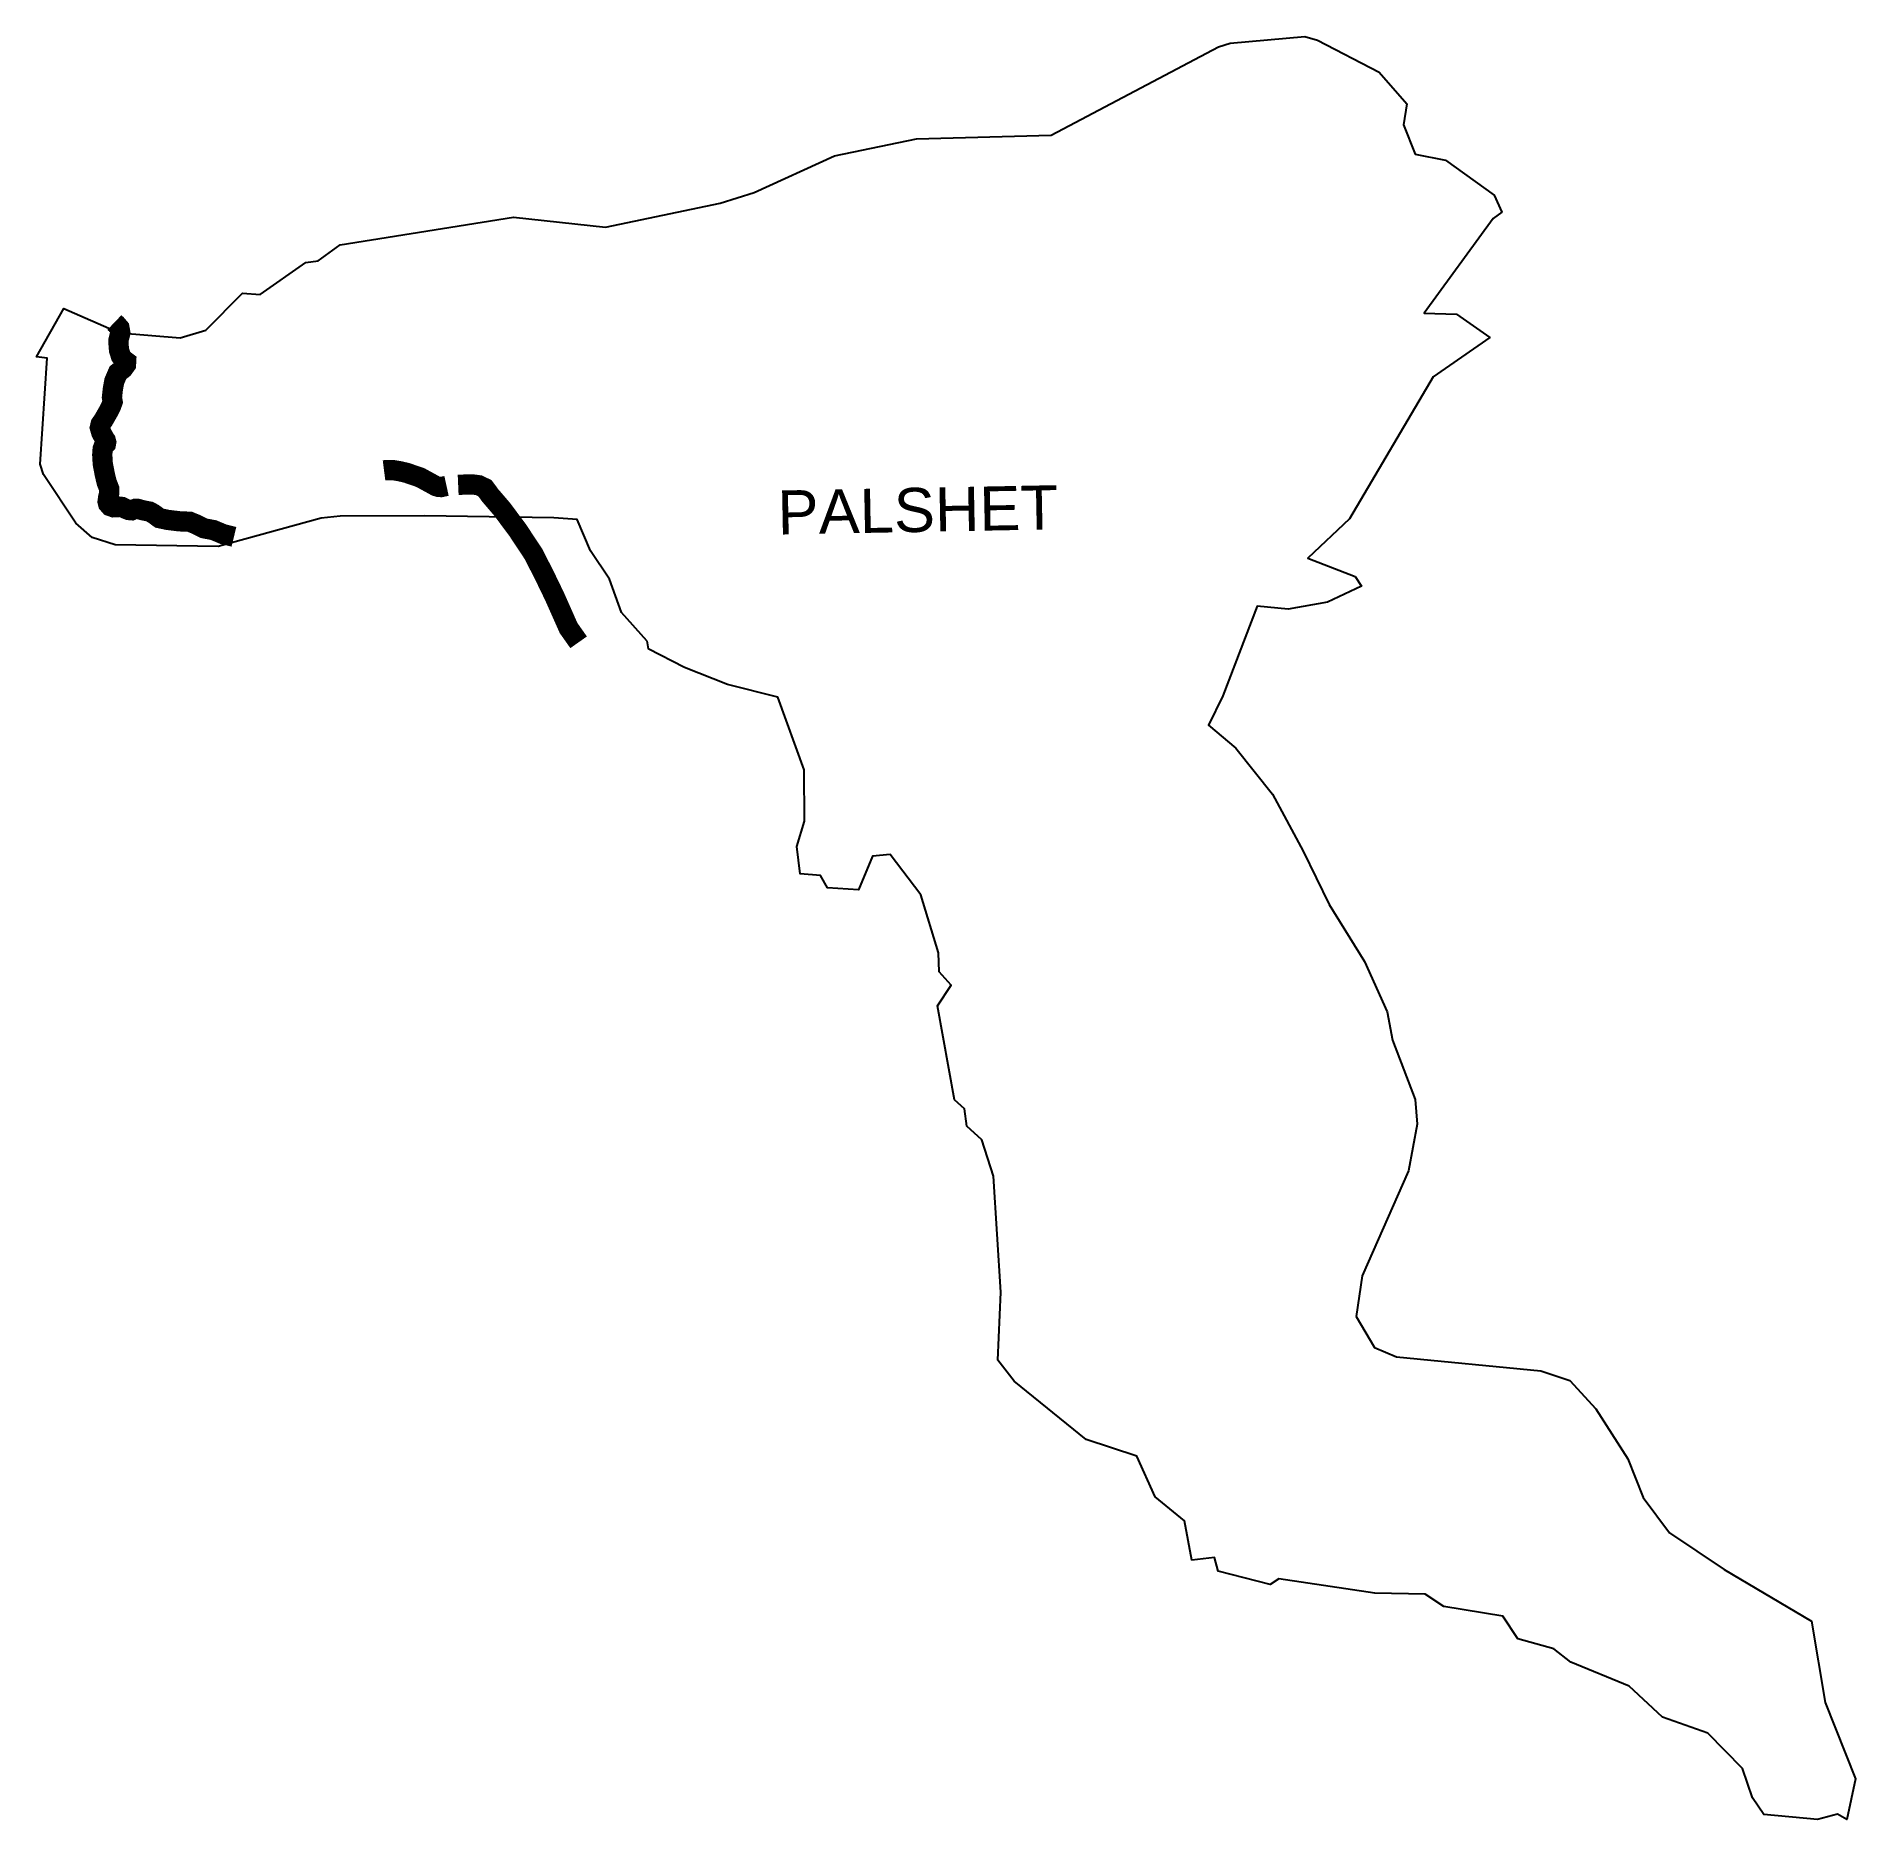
# Model space of a CAD drawing. Header units: metres. Extents: x 307199 to 311687, y 1926129 to 1930527.
import ezdxf

# ---------------------------------------------------------------- set-up
doc = ezdxf.new("R2010")
doc.units = ezdxf.units.M
for name, color, linetype in [('NATURALLY PROTECTED', 3, 'Continuous'), ('village', 3, 'Continuous'), ('VILLAGE NAME', 250, 'Continuous')]:
    doc.layers.add(name, color=color, linetype=linetype)
doc.styles.get("Standard").update_dxf_attribs({"font": 'calibri.ttf'})

msp = doc.modelspace()

# ---------------------------------------------------------------- linework, layer by layer
at = {"layer": 'NATURALLY PROTECTED', "color": 116, "true_color": 0x136734, "const_width": 50, "flags": 128}
for points in [[(307391.2, 1929821.8), (307395.8, 1929817.4), (307403.7, 1929808.2), (307405.8, 1929796.1), (307401, 1929777.4), (307401.8, 1929762.7), (307402.7, 1929753.1), (307407.3, 1929738.7), (307413.3, 1929730.7), (307420.2, 1929725.5), (307419.8, 1929717.8), (307412.9, 1929708.2), (307399.9, 1929697.9), (307390.9, 1929676.9), (307387.4, 1929657.6), (307385.1, 1929636.9), (307386.9, 1929626.1), (307383, 1929615.4), (307377.9, 1929604.9), (307363.9, 1929580.4), (307357.4, 1929571.2), (307355.3, 1929562.4), (307358.9, 1929550), (307366.2, 1929536.5), (307369.8, 1929531.2), (307371, 1929526.5), (307370.2, 1929522.2), (307365.2, 1929517.6), (307362.2, 1929509.8), (307361.2, 1929495.2), (307362.5, 1929473.2), (307367.5, 1929447), (307372.1, 1929427.5), (307378.4, 1929411.6), (307378.2, 1929400.5), (307375.7, 1929389.6), (307374.4, 1929379.8), (307375.7, 1929374.6), (307380.7, 1929368.9), (307389.3, 1929365.8), (307396.8, 1929366), (307400.8, 1929367.7), (307409.3, 1929366.8), (307417.9, 1929362.6), (307426.7, 1929359.1), (307434, 1929358.5), (307442.6, 1929362), (307448.7, 1929362), (307462.7, 1929358.2), (307478, 1929355.3), (307487.4, 1929350.1), (307502.3, 1929339.2), (307521.7, 1929335), (307551.5, 1929331.3), (307577, 1929330.2), (307591.5, 1929324.3), (307612, 1929314.1), (307635.6, 1929309.7), (307659.7, 1929299.6), (307686.1, 1929293.1)], [(308056.4, 1929456.9), (308059.5, 1929457.3), (308081.2, 1929457.2), (308094.8, 1929454.9), (308112.1, 1929450.9), (308146.3, 1929439.1), (308174.5, 1929423.6), (308184.3, 1929418.2), (308191, 1929416.2), (308197.3, 1929415.8), (308210.6, 1929418.7)], [(308239.3, 1929421.2), (308255.3, 1929421.9), (308277, 1929422), (308290.3, 1929420.2), (308305.1, 1929413.2), (308319, 1929394.5), (308347.7, 1929361.1), (308386.3, 1929309.3), (308425.3, 1929250.3), (308451.8, 1929198.3), (308476.6, 1929147.1), (308511.7, 1929068.1), (308536.5, 1929032.9)]]:
    msp.add_lwpolyline(points, dxfattribs=at)
at = {"layer": 'village', "flags": 128}
msp.add_lwpolyline([(308704.9, 1929036.5), (308707.8, 1929017)], dxfattribs=at)
at = {"layer": 'village', "color": 3, "true_color": 0x00ff00}
for points in [[(308704.9, 1929036.5, 0), (308642.1, 1929106.6, 0), (308612.6, 1929188.3, 0), (308566.1, 1929258.6, 0), (308532.9, 1929336, 0), (308475.6, 1929340, 0), (308156.3, 1929344.8, 0), (307948.5, 1929343.8, 0), (307901.1, 1929338.9, 0), (307647.1, 1929269.4, 0), (307393.1, 1929273.7, 0), (307336.1, 1929291.5, 0), (307296, 1929326.9, 0), (307216.3, 1929446.9, 0), (307207.7, 1929472.3, 0), (307225.1, 1929733.6, 0), (307198.7, 1929737.4, 0), (307266.6, 1929856.4, 0), (307404, 1929796.4, 0), (307553.8, 1929783.8, 0), (307616.6, 1929802.8, 0), (307707.1, 1929894, 0), (307750.5, 1929890.6, 0), (307863.9, 1929969.5, 0), (307894.1, 1929973.9, 0), (307948.1, 1930013, 0), (308376.2, 1930081.5, 0), (308602.7, 1930056.7, 0), (308886, 1930115.8, 0), (308969.5, 1930142.3, 0), (309168, 1930232.9, 0), (309370.4, 1930274.5, 0), (309702.7, 1930283.6, 0), (310115.4, 1930501.3, 0), (310144.1, 1930510.3, 0), (310327.8, 1930527.4, 0), (310359.7, 1930518.2, 0), (310511.3, 1930439, 0), (310579.7, 1930360.7, 0), (310571.7, 1930309.4, 0), (310600.3, 1930237, 0), (310675.6, 1930222.1, 0), (310795.6, 1930135.9, 0), (310813.9, 1930093.7, 0), (310793.2, 1930078.3, 0), (310622.3, 1929845.1, 0), (310702.1, 1929842.1, 0), (310784.3, 1929784.9, 0), (310645.1, 1929687.3, 0), (310438.3, 1929337.2, 0), (310335.5, 1929240.4, 0), (310452.7, 1929195.4, 0), (310467.6, 1929171.1, 0), (310383.8, 1929131.8, 0), (310287.4, 1929114.9, 0), (310210.9, 1929122, 0), (310126.2, 1928900.5, 0), (310090.3, 1928828.3, 0), (310158.1, 1928771.5, 0), (310248.5, 1928658.1, 0), (310324.1, 1928518.1, 0), (310388.2, 1928386.3, 0), (310475.8, 1928245.7, 0), (310531.2, 1928121.6, 0), (310544.6, 1928051.4, 0), (310600.2, 1927905, 0), (310605.5, 1927844.3, 0), (310583.9, 1927729.1, 0), (310469.9, 1927470.3, 0), (310454.7, 1927369.9, 0), (310500.1, 1927293.3, 0), (310554, 1927270.6, 0), (310910.5, 1927236.1, 0), (310982.3, 1927211.7, 0), (311045.9, 1927142.4, 0), (311124.9, 1927018.6, 0), (311162.7, 1926923.5, 0), (311227.7, 1926836.5, 0), (311362.8, 1926746.2, 0), (311578, 1926618.7, 0), (311611.9, 1926417.5, 0), (311687.1, 1926229.3, 0)], [(311687.1, 1926229.3, 0), (311665, 1926129, 0), (311642, 1926142.1, 0), (311593.1, 1926129.1, 0), (311460.9, 1926141.5, 0), (311432.7, 1926182.3, 0), (311407.7, 1926255.4, 0), (311322.2, 1926341.9, 0), (311210.3, 1926382, 0), (311128.2, 1926458.2, 0), (310984.3, 1926517.6, 0), (310942.2, 1926550.3, 0), (310853.9, 1926574.8, 0), (310816.5, 1926631.1, 0), (310671.4, 1926654.7, 0), (310625.4, 1926684.7, 0), (310500.8, 1926687.1, 0), (310263.8, 1926723.2, 0), (310242.9, 1926708.5, 0), (310114.3, 1926741.4, 0), (310105.5, 1926775.1, 0), (310049.8, 1926768.6, 0), (310031.2, 1926866, 0), (309959.1, 1926925.4, 0), (309913.6, 1927025.3, 0), (309788.8, 1927066.6, 0), (309610.9, 1927210.4, 0), (309570.7, 1927262, 0), (309578.2, 1927429.7, 0), (309559.8, 1927715.9, 0), (309531.2, 1927805.6, 0), (309494.5, 1927839.6, 0), (309488.7, 1927882.3, 0), (309463.8, 1927904.6, 0), (309421.9, 1928135.9, 0), (309455.3, 1928187.4, 0), (309425.8, 1928220.3, 0), (309424, 1928267.2, 0), (309380.5, 1928409.9, 0), (309305.5, 1928509.2, 0), (309261.5, 1928505.3, 0), (309227.4, 1928422.2, 0), (309150.4, 1928427.2, 0), (309132.9, 1928457.9, 0), (309083.1, 1928462.1, 0), (309075.2, 1928529.6, 0), (309093.9, 1928591.5, 0), (309092.8, 1928718.5, 0), (309027.6, 1928897.3, 0), (308903.8, 1928928.4, 0), (308798.1, 1928970.5, 0), (308707.8, 1929017, 0)]]:
    msp.add_polyline3d(points, dxfattribs=at)

# ---------------------------------------------------------------- texts
at = {"layer": 'VILLAGE NAME', "insert": (309026.1, 1929407.2), "char_height": 108.748, "attachment_point": 1, "rotation": 1.1028}
msp.add_mtext_dynamic_manual_height_columns('{\\fArial|b0|i0|c0|p34;PALSHET}', width=1571.314, gutter_width=543.7, heights=[0], dxfattribs=at)

doc.saveas('drawing.dxf')
